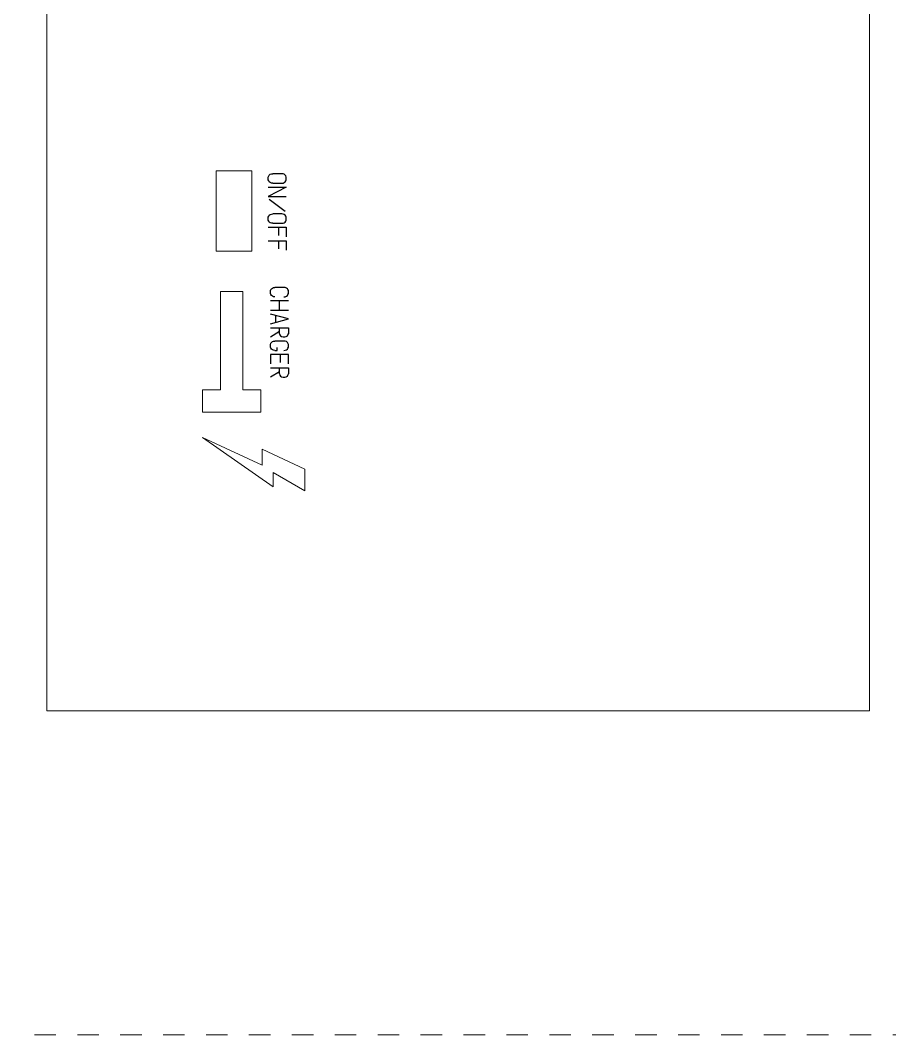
# Model space of a CAD drawing. Header units: inches. Extents: x 8 to 1013, y 340 to 640.
# Drawn here: x 617.3 to 714.6, y 340.3 to 453.8 of the extents above; entities that cross this region are included whole.
import ezdxf

# ---------------------------------------------------------------- set-up
doc = ezdxf.new("R2010")
doc.units = ezdxf.units.IN
doc.linetypes.add('DASHED', pattern=[4.8, 2.4, -2.4])
doc.layers.add('Unnamed [1]', color=5, linetype='Continuous', lineweight=0)

msp = doc.modelspace()

# ---------------------------------------------------------------- linework, layer by layer
at = {"layer": 'Unnamed [1]', "color": 1, "linetype": 'Continuous', "lineweight": 0}
for p, q in [((620.31, 604.05), (620.31, 376.55)), ((712.31, 604.05), (712.31, 376.55)), ((643.22, 436.96), (639.22, 436.96)), ((639.22, 436.96), (639.22, 427.96)), ((643.22, 427.96), (643.22, 436.96)), ((639.22, 427.96), (643.22, 427.96)), ((639.72, 423.46), (639.72, 412.46)), ((642.22, 423.46), (639.72, 423.46)), ((642.22, 423.46), (642.22, 412.46)), ((637.72, 412.46), (637.72, 409.96)), ((639.72, 412.46), (637.72, 412.46)), ((644.22, 412.46), (642.22, 412.46)), ((644.22, 412.46), (644.22, 409.96)), ((637.72, 409.96), (644.22, 409.96)), ((645.61, 401.6), (637.71, 407.13)), ((644.39, 404.02), (637.71, 407.13)), ((644.39, 405.8), (644.39, 404.02)), ((649.14, 403.58), (644.39, 405.8)), ((645.61, 403.2), (645.61, 401.6)), ((645.61, 403.2), (649.14, 401.16)), ((649.14, 403.58), (649.14, 401.16)), ((620.31, 376.55), (712.31, 376.55))]:
    msp.add_line(p, q, dxfattribs=at)
at = {"layer": 'Unnamed [1]', "color": 5, "linetype": 'Continuous', "lineweight": 30}
for p, q in [((645.07, 436.25), (645.11, 436.38)), ((645.07, 435.95), (645.07, 436.25)), ((645.11, 435.82), (645.07, 435.95)), ((645.11, 436.38), (645.17, 436.48)), ((645.17, 436.48), (645.29, 436.56)), ((645.29, 436.56), (645.42, 436.61)), ((645.42, 436.61), (645.57, 436.63)), ((646.57, 436.63), (645.57, 436.63)), ((646.72, 436.61), (646.57, 436.63)), ((646.86, 436.56), (646.72, 436.61)), ((646.97, 436.48), (646.86, 436.56)), ((647.04, 436.38), (646.97, 436.48)), ((647.07, 436.25), (647.04, 436.38)), ((647.04, 435.82), (647.07, 435.95)), ((647.07, 435.95), (647.07, 436.25)), ((647.07, 435.13), (645.07, 434.08)), ((645.07, 435.13), (647.07, 435.13)), ((645.17, 435.72), (645.11, 435.82)), ((645.29, 435.64), (645.17, 435.72)), ((645.42, 435.59), (645.29, 435.64)), ((645.57, 435.58), (645.42, 435.59)), ((645.57, 435.58), (646.57, 435.58)), ((646.57, 435.58), (646.72, 435.59)), ((646.72, 435.59), (646.86, 435.64)), ((646.86, 435.64), (646.97, 435.72)), ((646.97, 435.72), (647.04, 435.82)), ((645.07, 434.08), (647.07, 434.08)), ((645.17, 433.78), (646.97, 432.43)), ((645.07, 431.75), (645.11, 431.88)), ((645.07, 431.45), (645.07, 431.75)), ((645.11, 431.32), (645.07, 431.45)), ((645.11, 431.88), (645.17, 431.98)), ((645.17, 431.22), (645.11, 431.32)), ((645.17, 431.98), (645.29, 432.06)), ((645.29, 432.06), (645.42, 432.11)), ((645.42, 432.11), (645.57, 432.13)), ((646.57, 432.13), (645.57, 432.13)), ((646.72, 432.11), (646.57, 432.13)), ((646.86, 432.06), (646.72, 432.11)), ((646.97, 431.98), (646.86, 432.06)), ((647.04, 431.88), (646.97, 431.98)), ((646.97, 431.22), (647.04, 431.32)), ((647.07, 431.75), (647.04, 431.88)), ((647.04, 431.32), (647.07, 431.45)), ((647.07, 431.45), (647.07, 431.75)), ((645.07, 430.63), (647.07, 430.63)), ((645.29, 431.14), (645.17, 431.22)), ((645.42, 431.09), (645.29, 431.14)), ((645.57, 431.08), (645.42, 431.09)), ((645.57, 431.08), (646.57, 431.08)), ((646.2, 430.63), (646.2, 429.73)), ((646.57, 431.08), (646.72, 431.09)), ((646.72, 431.09), (646.86, 431.14)), ((646.86, 431.14), (646.97, 431.22)), ((647.07, 430.63), (647.07, 429.58)), ((645.07, 429.13), (647.07, 429.13)), ((646.2, 429.13), (646.2, 428.23)), ((647.07, 429.13), (647.07, 428.08)), ((645.31, 423.55), (645.34, 423.66)), ((645.31, 423.21), (645.31, 423.55)), ((645.34, 423.66), (645.41, 423.76)), ((645.41, 423.76), (645.52, 423.84)), ((645.52, 423.84), (645.66, 423.88)), ((645.66, 423.88), (645.81, 423.9)), ((646.81, 423.9), (645.81, 423.9)), ((646.96, 423.88), (646.81, 423.9)), ((647.1, 423.84), (646.96, 423.88)), ((647.21, 423.76), (647.1, 423.84)), ((647.27, 423.66), (647.21, 423.76)), ((647.31, 423.55), (647.27, 423.66)), ((647.31, 423.21), (647.31, 423.55)), ((645.34, 423.1), (645.31, 423.21)), ((647.31, 422.4), (645.31, 422.4)), ((645.41, 422.99), (645.34, 423.1)), ((645.52, 422.92), (645.41, 422.99)), ((645.66, 422.87), (645.52, 422.92)), ((645.81, 422.85), (645.66, 422.87)), ((646.31, 421.35), (646.31, 422.4)), ((646.81, 422.85), (646.96, 422.87)), ((646.96, 422.87), (647.1, 422.92)), ((647.1, 422.92), (647.21, 422.99)), ((647.21, 422.99), (647.27, 423.1)), ((647.27, 423.1), (647.31, 423.21)), ((645.31, 421.35), (647.31, 421.35)), ((647.31, 420.38), (645.31, 420.9)), ((645.31, 419.85), (647.31, 420.38)), ((645.91, 420.01), (645.91, 420.74)), ((645.31, 419.4), (647.31, 419.4)), ((646.31, 418.98), (645.31, 418.35)), ((646.31, 418.73), (646.31, 419.4)), ((647.31, 419.4), (647.31, 418.73)), ((645.35, 417.66), (645.41, 417.76)), ((645.41, 417.76), (645.52, 417.84)), ((645.52, 417.84), (645.66, 417.88)), ((645.66, 417.88), (645.81, 417.9)), ((646.81, 417.9), (645.81, 417.9)), ((646.31, 418.73), (646.35, 418.6)), ((646.35, 418.6), (646.42, 418.48)), ((646.42, 418.48), (646.56, 418.4)), ((646.56, 418.4), (646.72, 418.36)), ((646.72, 418.36), (646.9, 418.36)), ((646.96, 417.88), (646.81, 417.9)), ((646.9, 418.36), (647.06, 418.4)), ((647.1, 417.84), (646.96, 417.88)), ((647.06, 418.4), (647.2, 418.48)), ((647.21, 417.76), (647.1, 417.84)), ((647.2, 418.48), (647.27, 418.6)), ((647.27, 417.66), (647.21, 417.76)), ((647.27, 418.6), (647.31, 418.73)), ((645.31, 417.53), (645.35, 417.66)), ((645.31, 417.23), (645.31, 417.53)), ((645.35, 417.1), (645.31, 417.23)), ((645.41, 416.99), (645.35, 417.1)), ((645.52, 416.92), (645.41, 416.99)), ((645.66, 416.87), (645.52, 416.92)), ((645.81, 416.85), (645.66, 416.87)), ((645.81, 416.85), (646.06, 416.85)), ((646.06, 416.85), (646.06, 417.19)), ((646.81, 416.85), (646.96, 416.87)), ((646.96, 416.87), (647.1, 416.92)), ((647.1, 416.92), (647.21, 416.99)), ((647.21, 416.99), (647.27, 417.1)), ((647.31, 417.53), (647.27, 417.66)), ((647.27, 417.1), (647.31, 417.23)), ((647.31, 417.23), (647.31, 417.53)), ((645.31, 416.4), (645.31, 415.35)), ((647.31, 416.4), (645.31, 416.4)), ((646.44, 415.5), (646.44, 416.4)), ((647.31, 415.35), (647.31, 416.4)), ((645.31, 414.9), (647.31, 414.9)), ((646.31, 414.48), (645.31, 413.85)), ((646.31, 414.23), (646.31, 414.9)), ((647.31, 414.9), (647.31, 414.23)), ((646.31, 414.23), (646.35, 414.1)), ((646.35, 414.1), (646.42, 413.98)), ((646.42, 413.98), (646.56, 413.9)), ((646.56, 413.9), (646.72, 413.86)), ((646.72, 413.86), (646.9, 413.86)), ((646.9, 413.86), (647.06, 413.9)), ((647.06, 413.9), (647.2, 413.98)), ((647.2, 413.98), (647.27, 414.1)), ((647.27, 414.1), (647.31, 414.23))]:
    msp.add_line(p, q, dxfattribs=at)
at = {"layer": 'Unnamed [1]', "color": 7, "linetype": 'DASHED', "lineweight": 0}
msp.add_line((513.31, 340.3), (1013.31, 340.3), dxfattribs=at)

doc.saveas('drawing.dxf')
